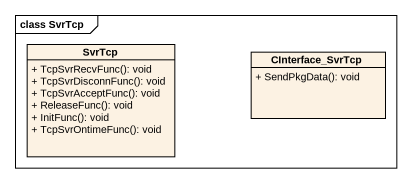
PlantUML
@startuml
mainframe class SvrTcp
hide circle
hide empty members
skinparam classAttributeIconSize 0
class SvrTcp {
  + TcpSvrRecvFunc(): void
  + TcpSvrDisconnFunc(): void
  + TcpSvrAcceptFunc(): void
  + ReleaseFunc(): void
  + InitFunc(): void
  + TcpSvrOntimeFunc(): void
}
class CInterface_SvrTcp {
  + SendPkgData(): void
}
@enduml
